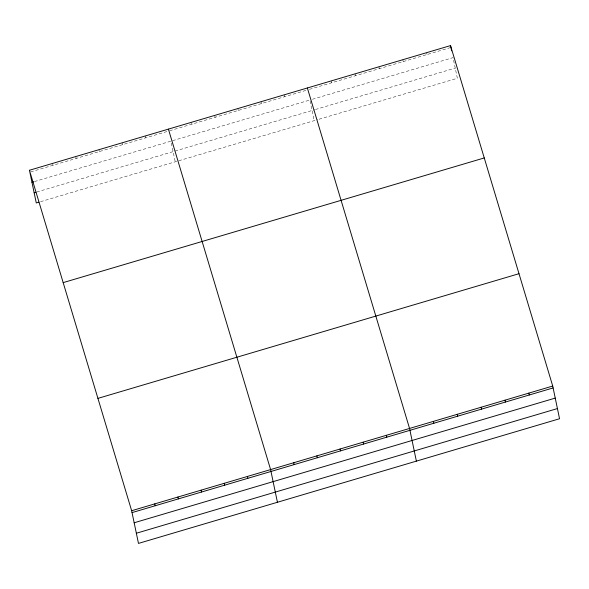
<?xml version="1.0" encoding="UTF-8"?>
<svg xmlns="http://www.w3.org/2000/svg" width="589" height="589" viewBox="0 0 589 589"><rect width="100%" height="100%" fill="white"/><g stroke="black" fill="none" stroke-linecap="round" stroke-linejoin="round"><path stroke-width="0.44" stroke-dasharray="2.94 2.21" d="M30.702 171.892L167.939 131.251M169.654 130.751L306.037 90.367M309.453 89.351L450.062 47.716M34.537 181.552L170.92 141.169L175.235 161.806M172.636 140.661L309.873 100.027M312.428 99.269L453.037 57.634L457.351 78.271L318.45 119.405M36.732 192.021L314.622 109.738M315.468 109.488L455.231 68.103M40.567 201.681L317.596 119.655M426.664 52.649L427.054 54.534M402.802 59.717L403.193 61.595M378.941 66.785L379.331 68.663M355.079 73.846L355.469 75.723M331.217 80.914L331.614 82.791M310.057 100.896L314.187 120.664M284.2 94.836L284.59 96.714M261.037 101.691L261.435 103.568M237.882 108.553L238.273 110.43M214.72 115.407L215.118 117.285M191.565 122.262L191.955 124.146M145.247 135.978L145.638 137.855M122.085 142.832L122.475 144.717M98.93 149.694L99.32 151.572M75.767 156.549L76.158 158.434M52.612 163.411L53.003 165.288"/><path stroke-width="0.88" d="M29.45 170.265L450.526 45.589L552.725 386.045L559.55 418.735L138.474 543.411L131.649 510.729L29.45 170.265L36.275 202.955L38.852 202.189M31.968 182.31L33.683 181.802M34.155 192.787L35.87 192.279M63.178 282.617L484.246 157.94M97.921 398.378L518.997 273.694M131.649 510.729L552.725 386.045M132.039 512.607L553.115 387.93M134.167 522.774L555.236 398.098M136.353 533.244L557.43 408.567M307.355 87.975L409.554 428.439L416.386 461.128M168.402 129.124L270.601 469.58L277.434 502.27M528.863 393.113L529.253 394.991M450.526 45.589L450.784 46.84M450.916 47.466L451.623 50.853M505.001 400.181L505.391 402.059M481.139 407.242L481.53 409.127M457.278 414.31L457.668 416.187M433.416 421.378L433.813 423.255M386.399 435.3L386.789 437.178M363.236 442.155L363.634 444.032M340.081 449.009L340.471 450.894M316.919 455.871L317.316 457.749M293.764 462.726L294.154 464.603M247.446 476.442L247.836 478.32M224.284 483.297L224.674 485.181M201.129 490.158L201.519 492.036M177.966 497.013L178.357 498.89M154.811 503.867L155.202 505.752"/></g></svg>
